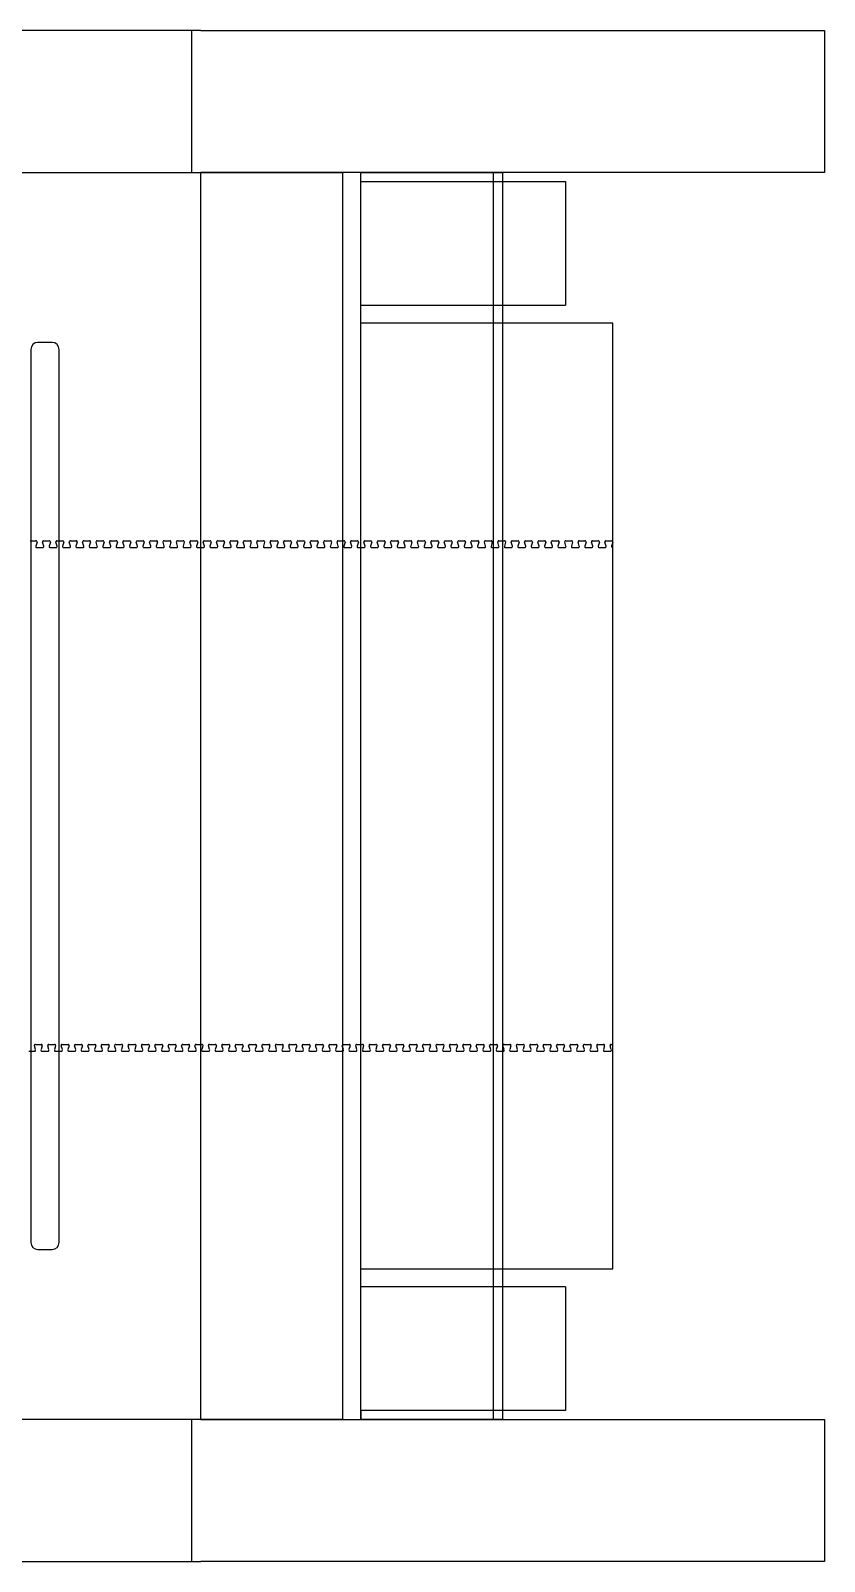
# Model space of a CAD drawing. Extents: x -47.4 to 49.1, y -49.9 to 45.6.
# Drawn here: x -33.94 to -19.93, y -12.45 to 14.55 of the extents above; entities that cross this region are included whole.
import ezdxf

# ---------------------------------------------------------------- set-up
doc = ezdxf.new("R2010")
doc.units = 0
doc.layers.get('0').update_dxf_attribs({"linetype": 'CONTINUOUS'})
doc.layers.add('CUT', color=5, linetype='CONTINUOUS')
doc.layers.add('SCORE', color=1, linetype='CONTINUOUS')

msp = doc.modelspace()

# ---------------------------------------------------------------- linework, layer by layer
for p, q in [((-33.946, 5.552), (-33.895, 5.552)), ((-33.895, 5.552), (-33.843, 5.552)), ((-33.824, 5.526), (-33.847, 5.46)), ((-33.828, 5.434), (-33.725, 5.434)), ((-33.706, 5.46), (-33.728, 5.526)), ((-33.71, 5.552), (-33.658, 5.552)), ((-33.658, 5.552), (-33.607, 5.552)), ((-33.588, 5.526), (-33.61, 5.46)), ((-33.592, 5.434), (-33.489, 5.434)), ((-33.47, 5.46), (-33.492, 5.526)), ((-33.474, 5.552), (-33.422, 5.552)), ((-33.422, 5.552), (-33.371, 5.552)), ((-33.352, 5.526), (-33.374, 5.46)), ((-33.355, 5.434), (-33.253, 5.434)), ((-33.234, 5.46), (-33.256, 5.526)), ((-33.237, 5.552), (-33.186, 5.552)), ((-33.186, 5.552), (-33.134, 5.552)), ((-33.116, 5.526), (-33.138, 5.46)), ((-33.119, 5.434), (-33.016, 5.434)), ((-32.998, 5.46), (-33.02, 5.526)), ((-33.001, 5.552), (-32.95, 5.552)), ((-32.95, 5.552), (-32.898, 5.552)), ((-32.88, 5.526), (-32.902, 5.46)), ((-32.883, 5.434), (-32.78, 5.434)), ((-32.761, 5.46), (-32.784, 5.526)), ((-32.765, 5.552), (-32.713, 5.552)), ((-32.713, 5.552), (-32.662, 5.552)), ((-32.643, 5.526), (-32.665, 5.46)), ((-32.647, 5.434), (-32.544, 5.434)), ((-32.525, 5.46), (-32.547, 5.526)), ((-32.529, 5.552), (-32.477, 5.552)), ((-32.477, 5.552), (-32.426, 5.552)), ((-32.407, 5.526), (-32.429, 5.46)), ((-32.411, 5.434), (-32.308, 5.434)), ((-32.289, 5.46), (-32.311, 5.526)), ((-32.292, 5.552), (-32.241, 5.552)), ((-32.241, 5.552), (-32.19, 5.552)), ((-32.171, 5.526), (-32.193, 5.46)), ((-32.174, 5.434), (-32.072, 5.434)), ((-32.053, 5.46), (-32.075, 5.526)), ((-32.056, 5.552), (-32.005, 5.552)), ((-32.005, 5.552), (-31.953, 5.552)), ((-31.935, 5.526), (-31.957, 5.46)), ((-31.938, 5.434), (-31.835, 5.434)), ((-31.817, 5.46), (-31.839, 5.526)), ((-31.82, 5.552), (-31.769, 5.552)), ((-31.769, 5.552), (-31.717, 5.552)), ((-31.698, 5.526), (-31.721, 5.46)), ((-31.702, 5.434), (-31.599, 5.434)), ((-31.58, 5.46), (-31.602, 5.526)), ((-31.584, 5.552), (-31.532, 5.552)), ((-31.532, 5.552), (-31.481, 5.552)), ((-31.462, 5.526), (-31.484, 5.46)), ((-31.466, 5.434), (-31.363, 5.434)), ((-31.344, 5.46), (-31.366, 5.526)), ((-31.348, 5.552), (-31.296, 5.552)), ((-31.296, 5.552), (-31.245, 5.552)), ((-31.226, 5.526), (-31.248, 5.46)), ((-31.229, 5.434), (-31.127, 5.434)), ((-31.108, 5.46), (-31.13, 5.526)), ((-31.111, 5.552), (-31.06, 5.552)), ((-31.06, 5.552), (-31.009, 5.552)), ((-30.99, 5.526), (-31.012, 5.46)), ((-30.993, 5.434), (-30.89, 5.434)), ((-30.872, 5.46), (-30.894, 5.526)), ((-30.875, 5.552), (-30.824, 5.552)), ((-30.824, 5.552), (-30.772, 5.552)), ((-30.754, 5.526), (-30.776, 5.46)), ((-30.757, 5.434), (-30.654, 5.434)), ((-30.636, 5.46), (-30.658, 5.526)), ((-30.639, 5.552), (-30.588, 5.552)), ((-30.588, 5.552), (-30.536, 5.552)), ((-30.517, 5.526), (-30.539, 5.46)), ((-30.521, 5.434), (-30.418, 5.434)), ((-30.399, 5.46), (-30.421, 5.526)), ((-30.403, 5.552), (-30.351, 5.552)), ((-30.351, 5.552), (-30.3, 5.552)), ((-30.281, 5.526), (-30.303, 5.46)), ((-30.285, 5.434), (-30.182, 5.434)), ((-30.163, 5.46), (-30.185, 5.526)), ((-30.166, 5.552), (-30.115, 5.552)), ((-30.115, 5.552), (-30.064, 5.552)), ((-30.045, 5.526), (-30.067, 5.46)), ((-30.048, 5.434), (-29.946, 5.434)), ((-29.927, 5.46), (-29.949, 5.526)), ((-29.93, 5.552), (-29.879, 5.552)), ((-29.879, 5.552), (-29.827, 5.552)), ((-29.809, 5.526), (-29.831, 5.46)), ((-29.812, 5.434), (-29.709, 5.434)), ((-29.691, 5.46), (-29.713, 5.526)), ((-29.694, 5.552), (-29.643, 5.552)), ((-29.643, 5.552), (-29.591, 5.552)), ((-29.573, 5.526), (-29.595, 5.46)), ((-29.576, 5.434), (-29.473, 5.434)), ((-29.454, 5.46), (-29.477, 5.526)), ((-29.458, 5.552), (-29.406, 5.552)), ((-29.406, 5.552), (-29.355, 5.552)), ((-29.336, 5.526), (-29.358, 5.46)), ((-29.34, 5.434), (-29.237, 5.434)), ((-29.218, 5.46), (-29.24, 5.526)), ((-29.222, 5.552), (-29.17, 5.552)), ((-29.17, 5.552), (-29.119, 5.552)), ((-29.1, 5.526), (-29.122, 5.46)), ((-29.103, 5.434), (-29.001, 5.434)), ((-28.982, 5.46), (-29.004, 5.526)), ((-28.985, 5.552), (-28.934, 5.552)), ((-28.934, 5.552), (-28.883, 5.552)), ((-28.864, 5.526), (-28.886, 5.46)), ((-28.867, 5.434), (-28.764, 5.434)), ((-28.746, 5.46), (-28.768, 5.526)), ((-28.749, 5.552), (-28.698, 5.552)), ((-28.698, 5.552), (-28.646, 5.552)), ((-28.628, 5.526), (-28.65, 5.46)), ((-28.631, 5.434), (-28.528, 5.434)), ((-28.51, 5.46), (-28.532, 5.526)), ((-28.513, 5.552), (-28.462, 5.552)), ((-28.462, 5.552), (-28.41, 5.552)), ((-28.391, 5.526), (-28.414, 5.46)), ((-28.395, 5.434), (-28.292, 5.434)), ((-28.273, 5.46), (-28.295, 5.526)), ((-28.277, 5.552), (-28.225, 5.552)), ((-28.225, 5.552), (-28.174, 5.552)), ((-28.155, 5.526), (-28.177, 5.46)), ((-28.159, 5.434), (-28.056, 5.434)), ((-28.037, 5.46), (-28.059, 5.526)), ((-28.041, 5.552), (-27.989, 5.552)), ((-27.989, 5.552), (-27.938, 5.552)), ((-27.919, 5.526), (-27.941, 5.46)), ((-27.922, 5.434), (-27.82, 5.434)), ((-27.801, 5.46), (-27.823, 5.526)), ((-27.804, 5.552), (-27.753, 5.552)), ((-27.753, 5.552), (-27.701, 5.552)), ((-27.683, 5.526), (-27.705, 5.46)), ((-27.686, 5.434), (-27.583, 5.434)), ((-27.565, 5.46), (-27.587, 5.526)), ((-27.568, 5.552), (-27.517, 5.552)), ((-27.517, 5.552), (-27.465, 5.552)), ((-27.447, 5.526), (-27.469, 5.46)), ((-27.45, 5.434), (-27.347, 5.434)), ((-27.328, 5.46), (-27.351, 5.526)), ((-27.332, 5.552), (-27.28, 5.552)), ((-27.28, 5.552), (-27.229, 5.552)), ((-27.21, 5.526), (-27.232, 5.46)), ((-27.214, 5.434), (-27.111, 5.434)), ((-27.092, 5.46), (-27.114, 5.526)), ((-27.096, 5.552), (-27.044, 5.552)), ((-27.044, 5.552), (-26.993, 5.552)), ((-26.974, 5.526), (-26.996, 5.46)), ((-26.978, 5.434), (-26.875, 5.434)), ((-26.856, 5.46), (-26.878, 5.526)), ((-26.859, 5.552), (-26.808, 5.552)), ((-26.808, 5.552), (-26.757, 5.552)), ((-26.738, 5.526), (-26.76, 5.46)), ((-26.741, 5.434), (-26.638, 5.434)), ((-26.62, 5.46), (-26.642, 5.526)), ((-26.623, 5.552), (-26.572, 5.552)), ((-26.572, 5.552), (-26.52, 5.552)), ((-26.502, 5.526), (-26.524, 5.46)), ((-26.505, 5.434), (-26.402, 5.434)), ((-26.384, 5.46), (-26.406, 5.526)), ((-26.387, 5.552), (-26.336, 5.552)), ((-26.336, 5.552), (-26.284, 5.552)), ((-26.265, 5.526), (-26.288, 5.46)), ((-26.269, 5.434), (-26.166, 5.434)), ((-26.147, 5.46), (-26.169, 5.526)), ((-26.151, 5.552), (-26.099, 5.552)), ((-26.099, 5.552), (-26.048, 5.552)), ((-26.029, 5.526), (-26.051, 5.46)), ((-26.033, 5.434), (-25.93, 5.434)), ((-25.911, 5.46), (-25.933, 5.526)), ((-25.915, 5.552), (-25.863, 5.552)), ((-25.863, 5.552), (-25.812, 5.552)), ((-25.793, 5.526), (-25.815, 5.46)), ((-25.796, 5.434), (-25.694, 5.434)), ((-25.675, 5.46), (-25.697, 5.526)), ((-25.678, 5.552), (-25.627, 5.552)), ((-25.627, 5.552), (-25.575, 5.552)), ((-25.557, 5.526), (-25.579, 5.46)), ((-25.56, 5.434), (-25.457, 5.434)), ((-25.439, 5.46), (-25.461, 5.526)), ((-25.442, 5.552), (-25.391, 5.552)), ((-25.391, 5.552), (-25.339, 5.552)), ((-25.321, 5.526), (-25.343, 5.46)), ((-25.324, 5.434), (-25.221, 5.434)), ((-25.202, 5.46), (-25.225, 5.526)), ((-25.206, 5.552), (-25.154, 5.552)), ((-25.154, 5.552), (-25.103, 5.552)), ((-25.084, 5.526), (-25.106, 5.46)), ((-25.088, 5.434), (-24.985, 5.434)), ((-24.966, 5.46), (-24.988, 5.526)), ((-24.97, 5.552), (-24.918, 5.552)), ((-24.918, 5.552), (-24.867, 5.552)), ((-24.848, 5.526), (-24.87, 5.46)), ((-24.852, 5.434), (-24.749, 5.434)), ((-24.73, 5.46), (-24.752, 5.526)), ((-24.733, 5.552), (-24.682, 5.552)), ((-24.682, 5.552), (-24.631, 5.552)), ((-24.612, 5.526), (-24.634, 5.46)), ((-24.615, 5.434), (-24.512, 5.434)), ((-24.494, 5.46), (-24.516, 5.526)), ((-24.497, 5.552), (-24.446, 5.552)), ((-24.446, 5.552), (-24.394, 5.552)), ((-24.376, 5.526), (-24.398, 5.46)), ((-24.379, 5.434), (-24.276, 5.434)), ((-24.258, 5.46), (-24.28, 5.526)), ((-24.261, 5.552), (-24.21, 5.552)), ((-24.21, 5.552), (-24.158, 5.552)), ((-24.139, 5.526), (-24.162, 5.46)), ((-24.143, 5.434), (-24.04, 5.434)), ((-24.021, 5.46), (-24.043, 5.526)), ((-24.025, 5.552), (-23.973, 5.552)), ((-23.973, 5.552), (-23.922, 5.552)), ((-23.903, 5.526), (-23.925, 5.46)), ((-23.907, 5.434), (-23.804, 5.434)), ((-23.785, 5.46), (-23.807, 5.526)), ((-23.789, 5.552), (-23.737, 5.552)), ((-23.737, 5.552), (-23.686, 5.552)), ((-23.667, 5.526), (-23.689, 5.46)), ((-23.67, 5.434), (-23.664, 5.434)), ((-33.972, -3.448), (-33.869, -3.448)), ((-33.85, -3.422), (-33.872, -3.356)), ((-33.854, -3.33), (-33.802, -3.33)), ((-33.802, -3.33), (-33.751, -3.33)), ((-33.732, -3.356), (-33.754, -3.422)), ((-33.736, -3.448), (-33.633, -3.448)), ((-33.614, -3.422), (-33.636, -3.356)), ((-33.617, -3.33), (-33.566, -3.33)), ((-33.566, -3.33), (-33.515, -3.33)), ((-33.496, -3.356), (-33.518, -3.422)), ((-33.499, -3.448), (-33.396, -3.448)), ((-33.378, -3.422), (-33.4, -3.356)), ((-33.381, -3.33), (-33.33, -3.33)), ((-33.33, -3.33), (-33.278, -3.33)), ((-33.26, -3.356), (-33.282, -3.422)), ((-33.263, -3.448), (-33.16, -3.448)), ((-33.142, -3.422), (-33.164, -3.356)), ((-33.145, -3.33), (-33.094, -3.33)), ((-33.094, -3.33), (-33.042, -3.33)), ((-33.023, -3.356), (-33.046, -3.422)), ((-33.027, -3.448), (-32.924, -3.448)), ((-32.905, -3.422), (-32.927, -3.356)), ((-32.909, -3.33), (-32.857, -3.33)), ((-32.857, -3.33), (-32.806, -3.33)), ((-32.787, -3.356), (-32.809, -3.422)), ((-32.791, -3.448), (-32.688, -3.448)), ((-32.669, -3.422), (-32.691, -3.356)), ((-32.673, -3.33), (-32.621, -3.33)), ((-32.621, -3.33), (-32.57, -3.33)), ((-32.551, -3.356), (-32.573, -3.422)), ((-32.554, -3.448), (-32.452, -3.448)), ((-32.433, -3.422), (-32.455, -3.356)), ((-32.436, -3.33), (-32.385, -3.33)), ((-32.385, -3.33), (-32.333, -3.33)), ((-32.315, -3.356), (-32.337, -3.422)), ((-32.318, -3.448), (-32.215, -3.448)), ((-32.197, -3.422), (-32.219, -3.356)), ((-32.2, -3.33), (-32.149, -3.33)), ((-32.149, -3.33), (-32.097, -3.33)), ((-32.079, -3.356), (-32.101, -3.422)), ((-32.082, -3.448), (-31.979, -3.448)), ((-31.96, -3.422), (-31.983, -3.356)), ((-31.964, -3.33), (-31.912, -3.33)), ((-31.912, -3.33), (-31.861, -3.33)), ((-31.842, -3.356), (-31.864, -3.422)), ((-31.846, -3.448), (-31.743, -3.448)), ((-31.724, -3.422), (-31.746, -3.356)), ((-31.728, -3.33), (-31.676, -3.33)), ((-31.676, -3.33), (-31.625, -3.33)), ((-31.606, -3.356), (-31.628, -3.422)), ((-31.61, -3.448), (-31.507, -3.448)), ((-31.488, -3.422), (-31.51, -3.356)), ((-31.491, -3.33), (-31.44, -3.33)), ((-31.44, -3.33), (-31.389, -3.33)), ((-31.37, -3.356), (-31.392, -3.422)), ((-31.373, -3.448), (-31.27, -3.448)), ((-31.252, -3.422), (-31.274, -3.356)), ((-31.255, -3.33), (-31.204, -3.33)), ((-31.204, -3.33), (-31.152, -3.33)), ((-31.134, -3.356), (-31.156, -3.422)), ((-31.137, -3.448), (-31.034, -3.448)), ((-31.016, -3.422), (-31.038, -3.356)), ((-31.019, -3.33), (-30.968, -3.33)), ((-30.968, -3.33), (-30.916, -3.33)), ((-30.897, -3.356), (-30.92, -3.422)), ((-30.901, -3.448), (-30.798, -3.448)), ((-30.779, -3.422), (-30.801, -3.356)), ((-30.783, -3.33), (-30.731, -3.33)), ((-30.731, -3.33), (-30.68, -3.33)), ((-30.661, -3.356), (-30.683, -3.422)), ((-30.665, -3.448), (-30.562, -3.448)), ((-30.543, -3.422), (-30.565, -3.356)), ((-30.547, -3.33), (-30.495, -3.33)), ((-30.495, -3.33), (-30.444, -3.33)), ((-30.425, -3.356), (-30.447, -3.422)), ((-30.428, -3.448), (-30.326, -3.448)), ((-30.307, -3.422), (-30.329, -3.356)), ((-30.31, -3.33), (-30.259, -3.33)), ((-30.259, -3.33), (-30.207, -3.33)), ((-30.189, -3.356), (-30.211, -3.422)), ((-30.192, -3.448), (-30.089, -3.448)), ((-30.071, -3.422), (-30.093, -3.356)), ((-30.074, -3.33), (-30.023, -3.33)), ((-30.023, -3.33), (-29.971, -3.33)), ((-29.953, -3.356), (-29.975, -3.422)), ((-29.956, -3.448), (-29.853, -3.448)), ((-29.834, -3.422), (-29.857, -3.356)), ((-29.838, -3.33), (-29.786, -3.33)), ((-29.786, -3.33), (-29.735, -3.33)), ((-29.716, -3.356), (-29.738, -3.422)), ((-29.72, -3.448), (-29.617, -3.448)), ((-29.598, -3.422), (-29.62, -3.356)), ((-29.602, -3.33), (-29.55, -3.33)), ((-29.55, -3.33), (-29.499, -3.33)), ((-29.48, -3.356), (-29.502, -3.422)), ((-29.484, -3.448), (-29.381, -3.448)), ((-29.362, -3.422), (-29.384, -3.356)), ((-29.365, -3.33), (-29.314, -3.33)), ((-29.314, -3.33), (-29.263, -3.33)), ((-29.244, -3.356), (-29.266, -3.422)), ((-29.247, -3.448), (-29.144, -3.448)), ((-29.126, -3.422), (-29.148, -3.356)), ((-29.129, -3.33), (-29.078, -3.33)), ((-29.078, -3.33), (-29.026, -3.33)), ((-29.008, -3.356), (-29.03, -3.422)), ((-29.011, -3.448), (-28.908, -3.448)), ((-28.89, -3.422), (-28.912, -3.356)), ((-28.893, -3.33), (-28.842, -3.33)), ((-28.842, -3.33), (-28.79, -3.33)), ((-28.771, -3.356), (-28.794, -3.422)), ((-28.775, -3.448), (-28.672, -3.448)), ((-28.653, -3.422), (-28.675, -3.356)), ((-28.657, -3.33), (-28.605, -3.33)), ((-28.605, -3.33), (-28.554, -3.33)), ((-28.535, -3.356), (-28.557, -3.422)), ((-28.539, -3.448), (-28.436, -3.448)), ((-28.417, -3.422), (-28.439, -3.356)), ((-28.421, -3.33), (-28.369, -3.33)), ((-28.369, -3.33), (-28.318, -3.33)), ((-28.299, -3.356), (-28.321, -3.422)), ((-28.302, -3.448), (-28.2, -3.448)), ((-28.181, -3.422), (-28.203, -3.356)), ((-28.184, -3.33), (-28.133, -3.33)), ((-28.133, -3.33), (-28.081, -3.33)), ((-28.063, -3.356), (-28.085, -3.422)), ((-28.066, -3.448), (-27.963, -3.448)), ((-27.945, -3.422), (-27.967, -3.356)), ((-27.948, -3.33), (-27.897, -3.33)), ((-27.897, -3.33), (-27.845, -3.33)), ((-27.827, -3.356), (-27.849, -3.422)), ((-27.83, -3.448), (-27.727, -3.448)), ((-27.708, -3.422), (-27.731, -3.356)), ((-27.712, -3.33), (-27.66, -3.33)), ((-27.66, -3.33), (-27.609, -3.33)), ((-27.59, -3.356), (-27.612, -3.422)), ((-27.594, -3.448), (-27.491, -3.448)), ((-27.472, -3.422), (-27.494, -3.356)), ((-27.476, -3.33), (-27.424, -3.33)), ((-27.424, -3.33), (-27.373, -3.33)), ((-27.354, -3.356), (-27.376, -3.422)), ((-27.358, -3.448), (-27.255, -3.448)), ((-27.236, -3.422), (-27.258, -3.356)), ((-27.239, -3.33), (-27.188, -3.33)), ((-27.188, -3.33), (-27.137, -3.33)), ((-27.118, -3.356), (-27.14, -3.422)), ((-27.121, -3.448), (-27.018, -3.448)), ((-27, -3.422), (-27.022, -3.356)), ((-27.003, -3.33), (-26.952, -3.33)), ((-26.952, -3.33), (-26.9, -3.33)), ((-26.882, -3.356), (-26.904, -3.422)), ((-26.885, -3.448), (-26.782, -3.448)), ((-26.764, -3.422), (-26.786, -3.356)), ((-26.767, -3.33), (-26.716, -3.33)), ((-26.716, -3.33), (-26.664, -3.33)), ((-26.645, -3.356), (-26.668, -3.422)), ((-26.649, -3.448), (-26.546, -3.448)), ((-26.527, -3.422), (-26.549, -3.356)), ((-26.531, -3.33), (-26.479, -3.33)), ((-26.479, -3.33), (-26.428, -3.33)), ((-26.409, -3.356), (-26.431, -3.422)), ((-26.413, -3.448), (-26.31, -3.448)), ((-26.291, -3.422), (-26.313, -3.356)), ((-26.295, -3.33), (-26.243, -3.33)), ((-26.243, -3.33), (-26.192, -3.33)), ((-26.173, -3.356), (-26.195, -3.422)), ((-26.176, -3.448), (-26.074, -3.448)), ((-26.055, -3.422), (-26.077, -3.356)), ((-26.058, -3.33), (-26.007, -3.33)), ((-26.007, -3.33), (-25.955, -3.33)), ((-25.937, -3.356), (-25.959, -3.422)), ((-25.94, -3.448), (-25.837, -3.448)), ((-25.819, -3.422), (-25.841, -3.356)), ((-25.822, -3.33), (-25.771, -3.33)), ((-25.771, -3.33), (-25.719, -3.33)), ((-25.701, -3.356), (-25.723, -3.422)), ((-25.704, -3.448), (-25.601, -3.448)), ((-25.582, -3.422), (-25.605, -3.356)), ((-25.586, -3.33), (-25.534, -3.33)), ((-25.534, -3.33), (-25.483, -3.33)), ((-25.464, -3.356), (-25.486, -3.422)), ((-25.468, -3.448), (-25.365, -3.448)), ((-25.346, -3.422), (-25.368, -3.356)), ((-25.35, -3.33), (-25.298, -3.33)), ((-25.298, -3.33), (-25.247, -3.33)), ((-25.228, -3.356), (-25.25, -3.422)), ((-25.232, -3.448), (-25.129, -3.448)), ((-25.11, -3.422), (-25.132, -3.356)), ((-25.113, -3.33), (-25.062, -3.33)), ((-25.062, -3.33), (-25.011, -3.33)), ((-24.992, -3.356), (-25.014, -3.422)), ((-24.995, -3.448), (-24.892, -3.448)), ((-24.874, -3.422), (-24.896, -3.356)), ((-24.877, -3.33), (-24.826, -3.33)), ((-24.826, -3.33), (-24.774, -3.33)), ((-24.756, -3.356), (-24.778, -3.422)), ((-24.759, -3.448), (-24.656, -3.448)), ((-24.638, -3.422), (-24.66, -3.356)), ((-24.641, -3.33), (-24.59, -3.33)), ((-24.59, -3.33), (-24.538, -3.33)), ((-24.519, -3.356), (-24.542, -3.422)), ((-24.523, -3.448), (-24.42, -3.448)), ((-24.401, -3.422), (-24.423, -3.356)), ((-24.405, -3.33), (-24.353, -3.33)), ((-24.353, -3.33), (-24.302, -3.33)), ((-24.283, -3.356), (-24.305, -3.422)), ((-24.287, -3.448), (-24.184, -3.448)), ((-24.165, -3.422), (-24.187, -3.356)), ((-24.169, -3.33), (-24.117, -3.33)), ((-24.117, -3.33), (-24.066, -3.33)), ((-24.047, -3.356), (-24.069, -3.422)), ((-24.05, -3.448), (-23.948, -3.448)), ((-23.929, -3.422), (-23.951, -3.356)), ((-23.932, -3.33), (-23.881, -3.33)), ((-23.881, -3.33), (-23.83, -3.33)), ((-23.811, -3.356), (-23.833, -3.422)), ((-23.814, -3.448), (-23.711, -3.448)), ((-23.693, -3.422), (-23.715, -3.356)), ((-23.696, -3.33), (-23.664, -3.33))]:
    msp.add_line(p, q)
for centre, start, end in [((-33.828, 5.453), 161.5651, 270), ((-33.843, 5.532), 341.5651, 90), ((-33.71, 5.532), 90, 198.4349), ((-33.725, 5.453), 270, 18.4349), ((-33.592, 5.453), 161.5651, 270), ((-33.607, 5.532), 341.5651, 90), ((-33.474, 5.532), 90, 198.4349), ((-33.489, 5.453), 270, 18.4349), ((-33.355, 5.453), 161.5651, 270), ((-33.371, 5.532), 341.5651, 90), ((-33.237, 5.532), 90, 198.4349), ((-33.253, 5.453), 270, 18.4349), ((-33.119, 5.453), 161.5651, 270), ((-33.134, 5.532), 341.5651, 90), ((-33.001, 5.532), 90, 198.4349), ((-33.016, 5.453), 270, 18.4349), ((-32.883, 5.453), 161.5651, 270), ((-32.898, 5.532), 341.5651, 90), ((-32.765, 5.532), 90, 198.4349), ((-32.78, 5.453), 270, 18.4349), ((-32.647, 5.453), 161.5651, 270), ((-32.662, 5.532), 341.5651, 90), ((-32.529, 5.532), 90, 198.4349), ((-32.544, 5.453), 270, 18.4349), ((-32.411, 5.453), 161.5651, 270), ((-32.426, 5.532), 341.5651, 90), ((-32.292, 5.532), 90, 198.4349), ((-32.308, 5.453), 270, 18.4349), ((-32.174, 5.453), 161.5651, 270), ((-32.19, 5.532), 341.5651, 90), ((-32.056, 5.532), 90, 198.4349), ((-32.072, 5.453), 270, 18.4349), ((-31.938, 5.453), 161.5651, 270), ((-31.953, 5.532), 341.5651, 90), ((-31.82, 5.532), 90, 198.4349), ((-31.835, 5.453), 270, 18.4349), ((-31.702, 5.453), 161.5651, 270), ((-31.717, 5.532), 341.5651, 90), ((-31.584, 5.532), 90, 198.4349), ((-31.599, 5.453), 270, 18.4349), ((-31.466, 5.453), 161.5651, 270), ((-31.481, 5.532), 341.5651, 90), ((-31.348, 5.532), 90, 198.4349), ((-31.363, 5.453), 270, 18.4349), ((-31.229, 5.453), 161.5651, 270), ((-31.245, 5.532), 341.5651, 90), ((-31.111, 5.532), 90, 198.4349), ((-31.127, 5.453), 270, 18.4349), ((-30.993, 5.453), 161.5651, 270), ((-31.009, 5.532), 341.5651, 90), ((-30.875, 5.532), 90, 198.4349), ((-30.89, 5.453), 270, 18.4349), ((-30.757, 5.453), 161.5651, 270), ((-30.772, 5.532), 341.5651, 90), ((-30.639, 5.532), 90, 198.4349), ((-30.654, 5.453), 270, 18.4349), ((-30.521, 5.453), 161.5651, 270), ((-30.536, 5.532), 341.5651, 90), ((-30.403, 5.532), 90, 198.4349), ((-30.418, 5.453), 270, 18.4349), ((-30.285, 5.453), 161.5651, 270), ((-30.3, 5.532), 341.5651, 90), ((-30.166, 5.532), 90, 198.4349), ((-30.182, 5.453), 270, 18.4349), ((-30.048, 5.453), 161.5651, 270), ((-30.064, 5.532), 341.5651, 90), ((-29.93, 5.532), 90, 198.4349), ((-29.946, 5.453), 270, 18.4349), ((-29.812, 5.453), 161.5651, 270), ((-29.827, 5.532), 341.5651, 90), ((-29.694, 5.532), 90, 198.4349), ((-29.709, 5.453), 270, 18.4349), ((-29.576, 5.453), 161.5651, 270), ((-29.591, 5.532), 341.5651, 90), ((-29.458, 5.532), 90, 198.4349), ((-29.473, 5.453), 270, 18.4349), ((-29.34, 5.453), 161.5651, 270), ((-29.355, 5.532), 341.5651, 90), ((-29.222, 5.532), 90, 198.4349), ((-29.237, 5.453), 270, 18.4349), ((-29.103, 5.453), 161.5651, 270), ((-29.119, 5.532), 341.5651, 90), ((-28.985, 5.532), 90, 198.4349), ((-29.001, 5.453), 270, 18.4349), ((-28.867, 5.453), 161.5651, 270), ((-28.883, 5.532), 341.5651, 90), ((-28.749, 5.532), 90, 198.4349), ((-28.764, 5.453), 270, 18.4349), ((-28.631, 5.453), 161.5651, 270), ((-28.646, 5.532), 341.5651, 90), ((-28.513, 5.532), 90, 198.4349), ((-28.528, 5.453), 270, 18.4349), ((-28.395, 5.453), 161.5651, 270), ((-28.41, 5.532), 341.5651, 90), ((-28.277, 5.532), 90, 198.4349), ((-28.292, 5.453), 270, 18.4349), ((-28.159, 5.453), 161.5651, 270), ((-28.174, 5.532), 341.5651, 90), ((-28.041, 5.532), 90, 198.4349), ((-28.056, 5.453), 270, 18.4349), ((-27.922, 5.453), 161.5651, 270), ((-27.938, 5.532), 341.5651, 90), ((-27.804, 5.532), 90, 198.4349), ((-27.82, 5.453), 270, 18.4349), ((-27.686, 5.453), 161.5651, 270), ((-27.701, 5.532), 341.5651, 90), ((-27.568, 5.532), 90, 198.4349), ((-27.583, 5.453), 270, 18.4349), ((-27.45, 5.453), 161.5651, 270), ((-27.465, 5.532), 341.5651, 90), ((-27.332, 5.532), 90, 198.4349), ((-27.347, 5.453), 270, 18.4349), ((-27.214, 5.453), 161.5651, 270), ((-27.229, 5.532), 341.5651, 90), ((-27.096, 5.532), 90, 198.4349), ((-27.111, 5.453), 270, 18.4349), ((-26.978, 5.453), 161.5651, 270), ((-26.993, 5.532), 341.5651, 90), ((-26.859, 5.532), 90, 198.4349), ((-26.875, 5.453), 270, 18.4349), ((-26.741, 5.453), 161.5651, 270), ((-26.757, 5.532), 341.5651, 90), ((-26.623, 5.532), 90, 198.4349), ((-26.638, 5.453), 270, 18.4349), ((-26.505, 5.453), 161.5651, 270), ((-26.52, 5.532), 341.5651, 90), ((-26.387, 5.532), 90, 198.4349), ((-26.402, 5.453), 270, 18.4349), ((-26.269, 5.453), 161.5651, 270), ((-26.284, 5.532), 341.5651, 90), ((-26.151, 5.532), 90, 198.4349), ((-26.166, 5.453), 270, 18.4349), ((-26.033, 5.453), 161.5651, 270), ((-26.048, 5.532), 341.5651, 90), ((-25.915, 5.532), 90, 198.4349), ((-25.93, 5.453), 270, 18.4349), ((-25.796, 5.453), 161.5651, 270), ((-25.812, 5.532), 341.5651, 90), ((-25.678, 5.532), 90, 198.4349), ((-25.694, 5.453), 270, 18.4349), ((-25.56, 5.453), 161.5651, 270), ((-25.575, 5.532), 341.5651, 90), ((-25.442, 5.532), 90, 198.4349), ((-25.457, 5.453), 270, 18.4349), ((-25.324, 5.453), 161.5651, 270), ((-25.339, 5.532), 341.5651, 90), ((-25.206, 5.532), 90, 198.4349), ((-25.221, 5.453), 270, 18.4349), ((-25.088, 5.453), 161.5651, 270), ((-25.103, 5.532), 341.5651, 90), ((-24.97, 5.532), 90, 198.4349), ((-24.985, 5.453), 270, 18.4349), ((-24.852, 5.453), 161.5651, 270), ((-24.867, 5.532), 341.5651, 90), ((-24.733, 5.532), 90, 198.4349), ((-24.749, 5.453), 270, 18.4349), ((-24.615, 5.453), 161.5651, 270), ((-24.631, 5.532), 341.5651, 90), ((-24.497, 5.532), 90, 198.4349), ((-24.512, 5.453), 270, 18.4349), ((-24.379, 5.453), 161.5651, 270), ((-24.394, 5.532), 341.5651, 90), ((-24.261, 5.532), 90, 198.4349), ((-24.276, 5.453), 270, 18.4349), ((-24.143, 5.453), 161.5651, 270), ((-24.158, 5.532), 341.5651, 90), ((-24.025, 5.532), 90, 198.4349), ((-24.04, 5.453), 270, 18.4349), ((-23.907, 5.453), 161.5651, 270), ((-23.922, 5.532), 341.5651, 90), ((-23.789, 5.532), 90, 198.4349), ((-23.804, 5.453), 270, 18.4349), ((-23.67, 5.453), 161.5651, 270), ((-23.686, 5.532), 341.5651, 90), ((-33.854, -3.35), 90, 198.4349), ((-33.869, -3.429), 270, 18.4349), ((-33.736, -3.429), 161.5651, 270), ((-33.751, -3.35), 341.5651, 90), ((-33.617, -3.35), 90, 198.4349), ((-33.633, -3.429), 270, 18.4349), ((-33.499, -3.429), 161.5651, 270), ((-33.515, -3.35), 341.5651, 90), ((-33.381, -3.35), 90, 198.4349), ((-33.396, -3.429), 270, 18.4349), ((-33.263, -3.429), 161.5651, 270), ((-33.278, -3.35), 341.5651, 90), ((-33.145, -3.35), 90, 198.4349), ((-33.16, -3.429), 270, 18.4349), ((-33.027, -3.429), 161.5651, 270), ((-33.042, -3.35), 341.5651, 90), ((-32.909, -3.35), 90, 198.4349), ((-32.924, -3.429), 270, 18.4349), ((-32.791, -3.429), 161.5651, 270), ((-32.806, -3.35), 341.5651, 90), ((-32.673, -3.35), 90, 198.4349), ((-32.688, -3.429), 270, 18.4349), ((-32.554, -3.429), 161.5651, 270), ((-32.57, -3.35), 341.5651, 90), ((-32.436, -3.35), 90, 198.4349), ((-32.452, -3.429), 270, 18.4349), ((-32.318, -3.429), 161.5651, 270), ((-32.333, -3.35), 341.5651, 90), ((-32.2, -3.35), 90, 198.4349), ((-32.215, -3.429), 270, 18.4349), ((-32.082, -3.429), 161.5651, 270), ((-32.097, -3.35), 341.5651, 90), ((-31.964, -3.35), 90, 198.4349), ((-31.979, -3.429), 270, 18.4349), ((-31.846, -3.429), 161.5651, 270), ((-31.861, -3.35), 341.5651, 90), ((-31.728, -3.35), 90, 198.4349), ((-31.743, -3.429), 270, 18.4349), ((-31.61, -3.429), 161.5651, 270), ((-31.625, -3.35), 341.5651, 90), ((-31.491, -3.35), 90, 198.4349), ((-31.507, -3.429), 270, 18.4349), ((-31.373, -3.429), 161.5651, 270), ((-31.389, -3.35), 341.5651, 90), ((-31.255, -3.35), 90, 198.4349), ((-31.27, -3.429), 270, 18.4349), ((-31.137, -3.429), 161.5651, 270), ((-31.152, -3.35), 341.5651, 90), ((-31.019, -3.35), 90, 198.4349), ((-31.034, -3.429), 270, 18.4349), ((-30.901, -3.429), 161.5651, 270), ((-30.916, -3.35), 341.5651, 90), ((-30.783, -3.35), 90, 198.4349), ((-30.798, -3.429), 270, 18.4349), ((-30.665, -3.429), 161.5651, 270), ((-30.68, -3.35), 341.5651, 90), ((-30.547, -3.35), 90, 198.4349), ((-30.562, -3.429), 270, 18.4349), ((-30.428, -3.429), 161.5651, 270), ((-30.444, -3.35), 341.5651, 90), ((-30.31, -3.35), 90, 198.4349), ((-30.326, -3.429), 270, 18.4349), ((-30.192, -3.429), 161.5651, 270), ((-30.207, -3.35), 341.5651, 90), ((-30.074, -3.35), 90, 198.4349), ((-30.089, -3.429), 270, 18.4349), ((-29.956, -3.429), 161.5651, 270), ((-29.971, -3.35), 341.5651, 90), ((-29.838, -3.35), 90, 198.4349), ((-29.853, -3.429), 270, 18.4349), ((-29.72, -3.429), 161.5651, 270), ((-29.735, -3.35), 341.5651, 90), ((-29.602, -3.35), 90, 198.4349), ((-29.617, -3.429), 270, 18.4349), ((-29.484, -3.429), 161.5651, 270), ((-29.499, -3.35), 341.5651, 90), ((-29.365, -3.35), 90, 198.4349), ((-29.381, -3.429), 270, 18.4349), ((-29.247, -3.429), 161.5651, 270), ((-29.263, -3.35), 341.5651, 90), ((-29.129, -3.35), 90, 198.4349), ((-29.144, -3.429), 270, 18.4349), ((-29.011, -3.429), 161.5651, 270), ((-29.026, -3.35), 341.5651, 90), ((-28.893, -3.35), 90, 198.4349), ((-28.908, -3.429), 270, 18.4349), ((-28.775, -3.429), 161.5651, 270), ((-28.79, -3.35), 341.5651, 90), ((-28.657, -3.35), 90, 198.4349), ((-28.672, -3.429), 270, 18.4349), ((-28.539, -3.429), 161.5651, 270), ((-28.554, -3.35), 341.5651, 90), ((-28.421, -3.35), 90, 198.4349), ((-28.436, -3.429), 270, 18.4349), ((-28.302, -3.429), 161.5651, 270), ((-28.318, -3.35), 341.5651, 90), ((-28.184, -3.35), 90, 198.4349), ((-28.2, -3.429), 270, 18.4349), ((-28.066, -3.429), 161.5651, 270), ((-28.081, -3.35), 341.5651, 90), ((-27.948, -3.35), 90, 198.4349), ((-27.963, -3.429), 270, 18.4349), ((-27.83, -3.429), 161.5651, 270), ((-27.845, -3.35), 341.5651, 90), ((-27.712, -3.35), 90, 198.4349), ((-27.727, -3.429), 270, 18.4349), ((-27.594, -3.429), 161.5651, 270), ((-27.609, -3.35), 341.5651, 90), ((-27.476, -3.35), 90, 198.4349), ((-27.491, -3.429), 270, 18.4349), ((-27.358, -3.429), 161.5651, 270), ((-27.373, -3.35), 341.5651, 90), ((-27.239, -3.35), 90, 198.4349), ((-27.255, -3.429), 270, 18.4349), ((-27.121, -3.429), 161.5651, 270), ((-27.137, -3.35), 341.5651, 90), ((-27.003, -3.35), 90, 198.4349), ((-27.018, -3.429), 270, 18.4349), ((-26.885, -3.429), 161.5651, 270), ((-26.9, -3.35), 341.5651, 90), ((-26.767, -3.35), 90, 198.4349), ((-26.782, -3.429), 270, 18.4349), ((-26.649, -3.429), 161.5651, 270), ((-26.664, -3.35), 341.5651, 90), ((-26.531, -3.35), 90, 198.4349), ((-26.546, -3.429), 270, 18.4349), ((-26.413, -3.429), 161.5651, 270), ((-26.428, -3.35), 341.5651, 90), ((-26.295, -3.35), 90, 198.4349), ((-26.31, -3.429), 270, 18.4349), ((-26.176, -3.429), 161.5651, 270), ((-26.192, -3.35), 341.5651, 90), ((-26.058, -3.35), 90, 198.4349), ((-26.074, -3.429), 270, 18.4349), ((-25.94, -3.429), 161.5651, 270), ((-25.955, -3.35), 341.5651, 90), ((-25.822, -3.35), 90, 198.4349), ((-25.837, -3.429), 270, 18.4349), ((-25.704, -3.429), 161.5651, 270), ((-25.719, -3.35), 341.5651, 90), ((-25.586, -3.35), 90, 198.4349), ((-25.601, -3.429), 270, 18.4349), ((-25.468, -3.429), 161.5651, 270), ((-25.483, -3.35), 341.5651, 90), ((-25.35, -3.35), 90, 198.4349), ((-25.365, -3.429), 270, 18.4349), ((-25.232, -3.429), 161.5651, 270), ((-25.247, -3.35), 341.5651, 90), ((-25.113, -3.35), 90, 198.4349), ((-25.129, -3.429), 270, 18.4349), ((-24.995, -3.429), 161.5651, 270), ((-25.011, -3.35), 341.5651, 90), ((-24.877, -3.35), 90, 198.4349), ((-24.892, -3.429), 270, 18.4349), ((-24.759, -3.429), 161.5651, 270), ((-24.774, -3.35), 341.5651, 90), ((-24.641, -3.35), 90, 198.4349), ((-24.656, -3.429), 270, 18.4349), ((-24.523, -3.429), 161.5651, 270), ((-24.538, -3.35), 341.5651, 90), ((-24.405, -3.35), 90, 198.4349), ((-24.42, -3.429), 270, 18.4349), ((-24.287, -3.429), 161.5651, 270), ((-24.302, -3.35), 341.5651, 90), ((-24.169, -3.35), 90, 198.4349), ((-24.184, -3.429), 270, 18.4349), ((-24.05, -3.429), 161.5651, 270), ((-24.066, -3.35), 341.5651, 90), ((-23.932, -3.35), 90, 198.4349), ((-23.948, -3.429), 270, 18.4349), ((-23.814, -3.429), 161.5651, 270), ((-23.83, -3.35), 341.5651, 90), ((-23.696, -3.35), 90, 198.4349), ((-23.711, -3.429), 270, 18.4349)]:
    msp.add_arc(centre, 0.0197, start, end)
at = {"layer": 'CUT'}
for p, q in [((-30.934, 14.552), (-36.434, 14.552)), ((-30.934, 14.552), (-19.934, 14.552)), ((-19.934, 14.552), (-19.934, 12.052)), ((-30.934, 12.052), (-28.434, 12.052)), ((-19.934, 12.052), (-30.934, 12.052)), ((-28.114, 12.052), (-25.774, 12.052)), ((-28.114, 11.892), (-28.114, 12.052)), ((-28.114, 11.892), (-24.504, 11.892)), ((-25.774, 12.052), (-25.614, 12.052)), ((-24.504, 11.892), (-24.504, 9.712)), ((-28.114, 9.392), (-28.114, 9.712)), ((-28.114, 9.712), (-24.504, 9.712)), ((-23.664, 9.392), (-28.114, 9.392)), ((-23.664, -7.288), (-23.664, 9.392)), ((-33.934, 8.927), (-33.934, -6.823)), ((-33.559, 9.052), (-33.809, 9.052)), ((-33.434, -6.823), (-33.434, 8.927)), ((-33.809, -6.948), (-33.559, -6.948)), ((-28.114, -7.608), (-28.114, -7.288)), ((-28.114, -7.288), (-23.664, -7.288)), ((-24.504, -7.608), (-28.114, -7.608)), ((-24.504, -7.608), (-24.504, -9.788)), ((-28.434, -9.948), (-30.934, -9.948)), ((-30.934, -9.948), (-19.934, -9.948)), ((-24.504, -9.788), (-28.114, -9.788)), ((-28.114, -9.788), (-28.114, -9.948)), ((-25.774, -9.948), (-28.114, -9.948)), ((-25.614, -9.948), (-25.774, -9.948)), ((-19.934, -9.948), (-19.934, -12.448)), ((-36.434, -12.448), (-30.934, -12.448)), ((-19.934, -12.448), (-30.934, -12.448))]:
    msp.add_line(p, q, dxfattribs=at)
for centre, start, end in [((-33.809, 8.927), 90, 180), ((-33.559, 8.927), 0, 90), ((-33.809, -6.823), 180, 270), ((-33.559, -6.823), 270, 360)]:
    msp.add_arc(centre, 0.125, start, end, dxfattribs=at)
at = {"layer": 'SCORE'}
for p, q in [((-31.094, 12.052), (-31.094, 14.552)), ((-36.434, 12.052), (-30.934, 12.052)), ((-30.934, -9.948), (-30.934, 12.052)), ((-28.434, 12.052), (-28.434, -9.948)), ((-28.114, -9.948), (-28.114, 12.052)), ((-25.774, -9.948), (-25.774, 12.052)), ((-25.614, 12.052), (-25.614, -9.948)), ((-30.934, -9.948), (-36.434, -9.948)), ((-31.094, -12.448), (-31.094, -9.948))]:
    msp.add_line(p, q, dxfattribs=at)

doc.saveas('drawing.dxf')
